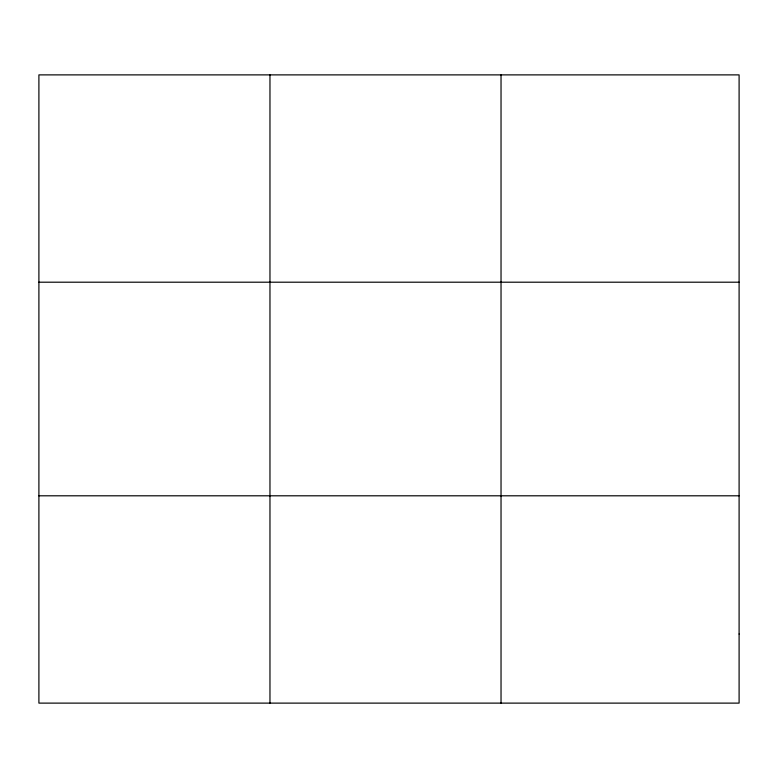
<?xml version="1.0" encoding="UTF-8"?>
<svg xmlns="http://www.w3.org/2000/svg" width="778" height="778" viewBox="0 0 778 778"><rect width="100%" height="100%" fill="white"/><g stroke="black" fill="none" stroke-linecap="round" stroke-linejoin="round"><path stroke-width="1.17" d="M269.966 703.118L269.966 74.883M501.032 703.118L501.032 74.883M38.9 282.2L739.1 282.2M38.9 495.8L739.1 495.8M739.1 634.012L739.1 703.118L38.9 703.118L38.9 74.883L739.1 74.883L739.1 634.012"/></g></svg>
